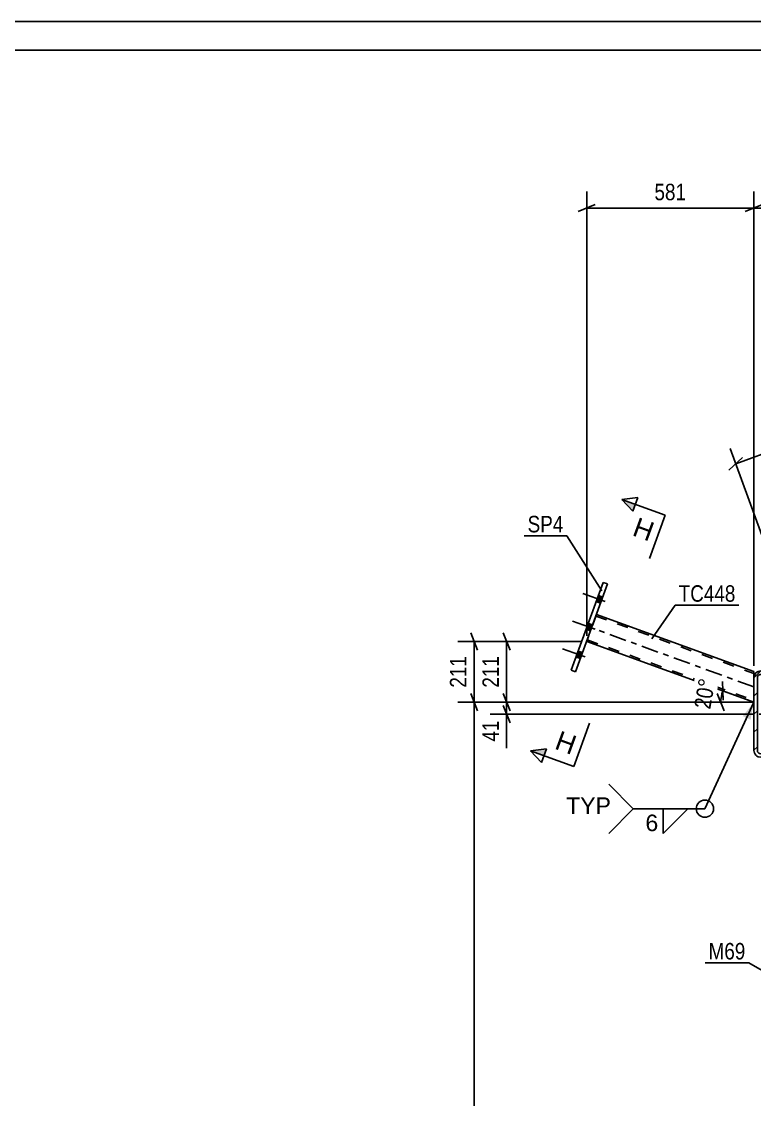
# Model space of a CAD drawing. Header units: millimetres. Extents: x -107 to 1082, y -577 to 264.
# Drawn here: x 684.7 to 812, y 76.2 to 263.5 of the extents above; entities that cross this region are included whole.
import ezdxf

# ---------------------------------------------------------------- set-up
doc = ezdxf.new("R2010")
doc.units = ezdxf.units.MM
doc.linetypes.add('DXK_LINE_DOT2', pattern=[3.9198, 1.9599, -1.9599])
doc.linetypes.add('DXK_LINE_DOT3', pattern=[5.9187, 2.979, -0.9799, 0.9799, -0.9799])
doc.styles.add('Arial', font='ARIAL.TTF', dxfattribs={"height": 0.2})
doc.styles.add('Arial Narrow', font='ARIALN.TTF', dxfattribs={"height": 0.2})

# ---------------------------------------------------------------- blocks, each defined once
blk = doc.blocks.new('Unknown-389677451-1162')
at = {"color": 5, "linetype": 'Continuous'}
for p, q in [((1081.77, 263.53), (-107.23, 263.53)), ((1076.77, 258.53), (-102.23, 258.53))]:
    blk.add_line(p, q, dxfattribs=at)
blk = doc.blocks.new('Part-389677451-16906 - 16876')
at = {"color": 7, "linetype": 'DXK_LINE_DOT2'}
for p, q in [((784.55, 160.49), (782.84, 155.79)), ((784.44, 160.21), (811.88, 150.22)), ((782.94, 156.07), (811.88, 145.54)), ((811.88, 150.36), (811.88, 150.54)), ((811.88, 145.22), (811.88, 149.46))]:
    blk.add_line(p, q, dxfattribs=at)
at = {"color": 2, "linetype": 'Continuous'}
for p, q in [((784.55, 160.49), (811.88, 150.54)), ((782.84, 155.79), (811.88, 145.22)), ((811.88, 150.54), (811.88, 150.49)), ((811.88, 150.49), (811.88, 150.36)), ((811.88, 150.36), (811.88, 149.46))]:
    blk.add_line(p, q, dxfattribs=at)
at = {"color": 7, "linetype": 'DXK_LINE_DOT3'}
blk.add_line((811.88, 147.88), (783.69, 158.14), dxfattribs=at)
blk = doc.blocks.new('Part-389677451-16936 - 16876')
at = {"color": 2, "linetype": 'Continuous'}
for p, q in [((785.72, 166.05), (780.16, 150.78)), ((780.91, 150.51), (786.47, 165.78)), ((785.72, 166.05), (786.47, 165.78)), ((780.16, 150.78), (780.91, 150.51))]:
    blk.add_line(p, q, dxfattribs=at)
blk = doc.blocks.new('Part-389677451-16979 - 16876')
at = {"linetype": 'Continuous'}
h = blk.add_hatch(dxfattribs=at)
h.set_pattern_fill('', scale=0.7, style=0, pattern_type=0)
h.set_pattern_definition([(45, (811.8751, 136.8642), (-1.57154, 1.57154), [])])
h.paths.add_polyline_path([(811.88, 149.46), (811.88, 136.86), (811.97, 136.4), (812.23, 136.02), (812.62, 135.76), (813.08, 135.66), (820.68, 135.66), (821.13, 135.76), (821.52, 136.02), (821.78, 136.4), (821.88, 136.86), (821.88, 149.46), (821.78, 149.92), (821.52, 150.31), (821.13, 150.57), (820.68, 150.66), (813.08, 150.66), (812.62, 150.57), (812.23, 150.31), (811.97, 149.92)])
h.paths.add_polyline_path([(812.65, 149.89), (812.85, 150.02), (813.08, 150.06), (820.68, 150.06), (820.9, 150.02), (821.1, 149.89), (821.23, 149.69), (821.28, 149.46), (821.28, 136.86), (821.23, 136.63), (821.1, 136.44), (820.9, 136.31), (820.68, 136.26), (813.08, 136.26), (812.85, 136.31), (812.65, 136.44), (812.52, 136.63), (812.48, 136.86), (812.48, 149.46), (812.52, 149.69)])
at = {"color": 7, "linetype": 'DXK_LINE_DOT3'}
for p, q in [((816.88, 133.16), (816.88, 153.16)), ((806.88, 143.16), (826.88, 143.16))]:
    blk.add_line(p, q, dxfattribs=at)
at = {"color": 2, "linetype": 'Continuous'}
for p, q in [((811.97, 149.92), (811.88, 149.46)), ((813.08, 150.66), (812.62, 150.57)), ((812.85, 150.02), (813.08, 150.06)), ((813.08, 150.66), (820.68, 150.66)), ((813.08, 150.06), (820.68, 150.06)), ((821.13, 150.57), (820.68, 150.66)), ((820.68, 150.06), (820.9, 150.02)), ((821.88, 149.46), (821.78, 149.92)), ((811.88, 136.86), (811.88, 149.46)), ((812.48, 149.46), (812.52, 149.69)), ((812.48, 136.86), (812.48, 149.46)), ((821.23, 149.69), (821.28, 149.46)), ((821.28, 136.86), (821.28, 149.46)), ((821.88, 136.86), (821.88, 149.46)), ((811.88, 136.86), (811.97, 136.4)), ((812.52, 136.63), (812.48, 136.86)), ((821.28, 136.86), (821.23, 136.63)), ((821.78, 136.4), (821.88, 136.86)), ((812.62, 135.76), (813.08, 135.66)), ((813.08, 136.26), (812.85, 136.31)), ((813.08, 136.26), (820.68, 136.26)), ((813.08, 135.66), (820.68, 135.66)), ((820.9, 136.31), (820.68, 136.26)), ((820.68, 135.66), (821.13, 135.76))]:
    blk.add_line(p, q, dxfattribs=at)
for centre, radius, start, end in [((813.08, 149.46), 1.2, 112.5, 157.5), ((813.08, 149.46), 0.6, 112.5, 157.5), ((820.68, 149.46), 0.6, 22.5, 67.5), ((820.68, 149.46), 1.2, 22.5, 67.5), ((813.08, 136.86), 1.2, 202.5, 247.5), ((813.08, 136.86), 0.6, 202.5, 247.5), ((820.68, 136.86), 0.6, 292.5, 337.5), ((820.68, 136.86), 1.2, 292.5, 337.5)]:
    blk.add_arc(centre, radius, start, end, dxfattribs=at)
blk = doc.blocks.new('Bolt-389677451-17044 - 16876')
at = {"linetype": 'Continuous'}
for points in [[(785.26, 162.44), (785.63, 163.47), (784.88, 163.75), (784.51, 162.71)], [(785.26, 162.44), (785.63, 163.47), (784.88, 163.75), (784.51, 162.71)], [(785.26, 162.44), (785.63, 163.47), (784.88, 163.75), (784.51, 162.71)], [(783.5, 157.62), (783.88, 158.66), (783.13, 158.93), (782.75, 157.9)], [(783.5, 157.62), (783.88, 158.66), (783.13, 158.93), (782.75, 157.9)], [(781.75, 152.81), (782.13, 153.84), (781.38, 154.11), (781, 153.08)], [(781.75, 152.81), (782.13, 153.84), (781.38, 154.11), (781, 153.08)], [(781.75, 152.81), (782.13, 153.84), (781.38, 154.11), (781, 153.08)]]:
    blk.add_hatch(color=1, dxfattribs=at).paths.add_polyline_path(points)
at = {"color": 1, "linetype": 'Continuous'}
for p, q in [((786.06, 162.73), (782.16, 164.15)), ((786.06, 162.73), (782.16, 164.15)), ((786.06, 162.73), (782.16, 164.15)), ((785.63, 163.47), (784.88, 163.75)), ((785.63, 163.47), (784.88, 163.75)), ((785.63, 163.47), (784.88, 163.75)), ((785.26, 162.44), (784.51, 162.71)), ((785.26, 162.44), (784.51, 162.71)), ((785.26, 162.44), (784.51, 162.71)), ((784.3, 157.92), (780.4, 159.34)), ((784.3, 157.92), (780.4, 159.34)), ((783.5, 157.62), (782.75, 157.9)), ((783.5, 157.62), (782.75, 157.9)), ((783.88, 158.66), (783.13, 158.93)), ((783.88, 158.66), (783.13, 158.93)), ((782.55, 153.1), (778.65, 154.52)), ((782.55, 153.1), (778.65, 154.52)), ((782.55, 153.1), (778.65, 154.52)), ((782.13, 153.84), (781.38, 154.11)), ((782.13, 153.84), (781.38, 154.11)), ((782.13, 153.84), (781.38, 154.11)), ((781.75, 152.81), (781, 153.08)), ((781.75, 152.81), (781, 153.08)), ((781.75, 152.81), (781, 153.08))]:
    blk.add_line(p, q, dxfattribs=at)
blk = doc.blocks.new('AngleDimension-389677451-22462 - 16876')
at = {"color": 7, "linetype": 'Continuous'}
for p, q in [((806.43, 148.8), (806.53, 145.57)), ((806.73, 143.72), (805.53, 146.72)), ((806.48, 147.19), (811.88, 145.22)), ((810.88, 145.22), (806.13, 145.22)), ((806.13, 145.22), (811.88, 145.22))]:
    blk.add_line(p, q, dxfattribs=at)
blk.add_arc((811.88, 145.22), 5.74, 160, 180, dxfattribs=at)
at = {"color": 0}
blk.add_wipeout([(805.9, 149.56), (801.76, 150.28), (800.64, 143.92), (804.77, 143.19)], dxfattribs=at)
at = {"color": 3, "style": 'Arial Narrow'}
blk.add_text('20°', height=2.863, rotation=80.0021, dxfattribs=at).set_placement((804.29, 143.89))
blk = doc.blocks.new('StraightDimension-389677451-29564 - 16876')
at = {"color": 7, "linetype": 'Continuous'}
for p, q in [((781.84, 155.79), (766.09, 155.79)), ((768.34, 157.29), (769.54, 154.29)), ((768.94, 145.22), (768.94, 155.79)), ((769.54, 143.72), (768.34, 146.72)), ((810.88, 145.22), (766.09, 145.22))]:
    blk.add_line(p, q, dxfattribs=at)
at = {"color": 0}
blk.add_wipeout([(768.19, 153.85), (763.99, 153.85), (763.99, 147.16), (768.19, 147.16)], dxfattribs=at)
at = {"color": 3, "style": 'Arial Narrow'}
blk.add_text('211', height=2.863, rotation=90.0002, dxfattribs=at).set_placement((767.59, 147.76))
blk = doc.blocks.new('StraightDimension-389677451-29565 - 16876')
at = {"color": 7, "linetype": 'Continuous'}
for p, q in [((768.34, 146.72), (769.54, 143.72)), ((810.88, 145.22), (766.09, 145.22)), ((769.54, 141.66), (768.34, 144.66)), ((768.94, 143.16), (768.94, 145.22)), ((810.88, 143.16), (766.09, 143.16))]:
    blk.add_line(p, q, dxfattribs=at)
at = {"color": 0}
blk.add_wipeout([(768.19, 142.64), (763.99, 142.64), (763.99, 137.78), (768.19, 137.78)], dxfattribs=at)
at = {"color": 7, "linetype": 'Continuous'}
blk.add_line((768.94, 143.16), (768.94, 137.26), dxfattribs=at)
blk.add_line((768.94, 143.16), (768.94, 137.26), dxfattribs=at)
at = {"color": 3, "style": 'Arial Narrow'}
blk.add_text('41', height=2.863, rotation=90.0002, dxfattribs=at).set_placement((767.59, 138.38))
blk = doc.blocks.new('StraightDimension-389677451-29722 - 16876')
at = {"color": 7, "linetype": 'Continuous'}
for p, q in [((811.88, 151.54), (811.88, 233.97)), ((821.88, 151.52), (821.88, 233.97)), ((810.38, 230.52), (813.38, 231.72)), ((811.88, 231.12), (821.88, 231.12)), ((823.38, 231.72), (820.38, 230.52))]:
    blk.add_line(p, q, dxfattribs=at)
at = {"color": 0}
blk.add_wipeout([(820.22, 231.87), (820.22, 236.07), (813.53, 236.07), (813.53, 231.87)], dxfattribs=at)
at = {"color": 3, "style": 'Arial Narrow'}
blk.add_text('200', height=2.863, dxfattribs=at).set_placement((814.13, 232.47))
blk = doc.blocks.new('StraightDimension-389677451-29723 - 16876')
at = {"color": 7, "linetype": 'Continuous'}
for p, q in [((782.84, 156.79), (782.84, 233.97)), ((811.88, 151.54), (811.88, 233.97)), ((784.34, 231.72), (781.34, 230.52)), ((782.84, 231.12), (811.88, 231.12)), ((810.38, 230.52), (813.38, 231.72))]:
    blk.add_line(p, q, dxfattribs=at)
at = {"color": 0}
blk.add_wipeout([(800.7, 231.87), (800.7, 236.07), (794.01, 236.07), (794.01, 231.87)], dxfattribs=at)
at = {"color": 3, "style": 'Arial Narrow'}
blk.add_text('581', height=2.863, dxfattribs=at).set_placement((794.61, 232.47))
blk = doc.blocks.new('StraightDimension-389677451-32865 - 16876')
at = {"color": 7, "linetype": 'Continuous'}
for p, q in [((781.84, 155.79), (760.44, 155.79)), ((762.69, 157.29), (763.89, 154.29)), ((763.29, 145.22), (763.29, 155.79)), ((763.89, 143.72), (762.69, 146.72)), ((810.88, 145.22), (760.44, 145.22))]:
    blk.add_line(p, q, dxfattribs=at)
at = {"color": 0}
blk.add_wipeout([(762.54, 153.85), (758.34, 153.85), (758.34, 147.16), (762.54, 147.16)], dxfattribs=at)
at = {"color": 3, "style": 'Arial Narrow'}
blk.add_text('211', height=2.863, rotation=90.0002, dxfattribs=at).set_placement((761.94, 147.76))
blk = doc.blocks.new('StraightDimension-389677451-32866 - 16876')
at = {"color": 7, "linetype": 'Continuous'}
for p, q in [((763.89, 143.72), (762.69, 146.72)), ((810.88, 145.22), (760.44, 145.22)), ((763.29, -17.92), (763.29, 145.22)), ((762.69, -16.42), (763.89, -19.42)), ((796.78, -17.92), (760.44, -17.92))]:
    blk.add_line(p, q, dxfattribs=at)
at = {"color": 0}
blk.add_wipeout([(762.54, 67.91), (758.34, 67.91), (758.34, 59.39), (762.54, 59.39)], dxfattribs=at)
at = {"color": 3, "style": 'Arial Narrow'}
blk.add_text('3263', height=2.863, rotation=90.0002, dxfattribs=at).set_placement((761.94, 59.99))
blk = doc.blocks.new('StraightDimension-389677451-38496 - 16876')
at = {"color": 7, "linetype": 'Continuous'}
for p, q in [((848.4, 182.01), (841.29, 201.54)), ((808.73, 186.66), (842.27, 198.87)), ((841.06, 197.79), (843.47, 199.94)), ((821.53, 151.48), (807.75, 189.34)), ((809.93, 187.74), (807.53, 185.58))]:
    blk.add_line(p, q, dxfattribs=at)
at = {"color": 0}
blk.add_wipeout([(828.38, 194.61), (826.95, 198.56), (820.66, 196.27), (822.1, 192.32)], dxfattribs=at)
at = {"color": 3, "style": 'Arial Narrow'}
blk.add_text('714', height=2.863, rotation=20.002, dxfattribs=at).set_placement((822.46, 193.09))
blk = doc.blocks.new('WeldMark-389677451-38816 - 16876')
at = {"linetype": 'Continuous'}
blk.add_hatch(color=30, dxfattribs=at).paths.add_polyline_path([(809.94, 142.81), (811.88, 145.22), (811.3, 142.18)])
at = {"color": 30, "linetype": 'Continuous'}
blk.add_line((811.88, 145.22), (803.37, 126.72), dxfattribs=at)
at = {"color": 3, "linetype": 'Continuous'}
for q in [(786.66, 131), (786.66, 122.43)]:
    blk.add_line((790.94, 126.72), q, dxfattribs=at)
for start, end in [(90, 270), (270, 90)]:
    blk.add_arc((803.37, 126.72), 1.5, start, end, dxfattribs=at)
at = {"color": 0}
blk.add_wipeout([(795.47, 122.62), (795.47, 126.02), (792.84, 126.02), (792.84, 122.62)], dxfattribs=at)
at = {"color": 30, "linetype": 'Continuous'}
blk.add_line((790.94, 126.72), (803.37, 126.72), dxfattribs=at)
at = {"color": 3, "linetype": 'Continuous'}
for p, q in [((796.12, 126.72), (800.41, 126.72)), ((800.41, 126.72), (796.12, 122.43)), ((796.12, 122.43), (796.12, 126.72))]:
    blk.add_line(p, q, dxfattribs=at)
at = {"color": 3, "style": 'Arial'}
blk.add_text('6', height=2.87, dxfattribs=at).set_placement((793.04, 122.82))
at = {"color": 0, "linetype": 'Continuous'}
blk.add_wipeout([(787.04, 125.82), (787.04, 128.82), (779.27, 128.82), (779.27, 125.82)], dxfattribs=at)
blk.add_wipeout([(787.04, 125.82), (787.04, 128.82), (779.27, 128.82), (779.27, 125.82)], dxfattribs=at)
at = {"color": 3, "linetype": 'Continuous', "style": 'Arial'}
blk.add_text('TYP', height=2.865, dxfattribs=at).set_placement((779.27, 125.82))
blk = doc.blocks.new('Mark-389677451-21789 - 16876')
at = {"color": 0}
blk.add_wipeout([(778.79, 174.75), (778.79, 177.75), (772.58, 177.75), (772.58, 174.75)], dxfattribs=at)
blk.add_wipeout([(778.79, 174.75), (778.79, 177.75), (772.58, 177.75), (772.58, 174.75)], dxfattribs=at)
at = {"color": 30, "linetype": 'Continuous'}
for p in [(771.98, 174.15), (785.47, 164.57)]:
    blk.add_line(p, (779.39, 174.15), dxfattribs=at)
at = {"color": 3, "style": 'Arial Narrow'}
blk.add_text('SP4', height=2.863, dxfattribs=at).set_placement((772.58, 174.75))
blk = doc.blocks.new('Mark-389677451-21768 - 16876')
at = {"color": 0}
blk.add_wipeout([(810.4, 100.52), (810.4, 103.52), (804.01, 103.52), (804.01, 100.52)], dxfattribs=at)
blk.add_wipeout([(810.4, 100.52), (810.4, 103.52), (804.01, 103.52), (804.01, 100.52)], dxfattribs=at)
at = {"color": 30, "linetype": 'Continuous'}
for p in [(803.41, 99.92), (815.33, 97.42)]:
    blk.add_line(p, (811, 99.92), dxfattribs=at)
at = {"color": 3, "style": 'Arial Narrow'}
blk.add_text('M69', height=2.863, dxfattribs=at).set_placement((804.01, 100.52))
blk = doc.blocks.new('Mark-389677451-21774 - 16876')
at = {"color": 0}
blk.add_wipeout([(808.69, 162.69), (808.69, 165.69), (798.82, 165.69), (798.82, 162.69)], dxfattribs=at)
blk.add_wipeout([(808.69, 162.69), (808.69, 165.69), (798.82, 165.69), (798.82, 162.69)], dxfattribs=at)
at = {"color": 30, "linetype": 'Continuous'}
for p, q in [((794.16, 156.25), (798.22, 162.09)), ((798.22, 162.09), (809.29, 162.09))]:
    blk.add_line(p, q, dxfattribs=at)
at = {"color": 3, "style": 'Arial Narrow'}
blk.add_text('TC448', height=2.863, dxfattribs=at).set_placement((798.82, 162.69))
blk = doc.blocks.new('SectionMark-389677451-23557 - 16876')
at = {"linetype": 'Continuous'}
blk.add_hatch(color=6, dxfattribs=at).paths.add_polyline_path([(775.84, 137.11), (775.42, 135.94), (773.07, 136.79)])
at = {"color": 6, "linetype": 'Continuous'}
for p, q in [((788.96, 180.46), (791.74, 180.78)), ((773.07, 136.79), (775.84, 137.11)), ((774.99, 134.76), (773.07, 136.79)), ((775.84, 137.11), (774.99, 134.76))]:
    blk.add_line(p, q, dxfattribs=at)
at = {"color": 0, "linetype": 'Continuous'}
for points in [[(793.74, 173.13), (794.94, 176.42), (791.77, 177.57), (790.58, 174.29)], [(780.24, 136.04), (781.44, 139.33), (778.27, 140.48), (777.08, 137.2)]]:
    blk.add_wipeout(points, dxfattribs=at)
at = {"linetype": 'Continuous'}
blk.add_hatch(color=6, dxfattribs=at).paths.add_polyline_path([(791.31, 179.61), (790.88, 178.43), (788.96, 180.46)])
at = {"color": 6, "linetype": 'Continuous'}
for p, q in [((796.48, 177.72), (788.96, 180.46)), ((788.96, 180.46), (790.88, 178.43)), ((790.88, 178.43), (791.74, 180.78)), ((796.48, 177.72), (793.74, 170.21)), ((780.59, 134.06), (783.32, 141.57)), ((780.59, 134.06), (773.07, 136.79))]:
    blk.add_line(p, q, dxfattribs=at)
at = {"color": 3, "linetype": 'Continuous', "style": 'Arial'}
for p in [(790.58, 174.29), (777.08, 137.2)]:
    blk.add_text('H', height=3.34, rotation=-20.002, dxfattribs=at).set_placement(p)

msp = doc.modelspace()

# ---------------------------------------------------------------- block references
for name in ['Unknown-389677451-1162', 'Part-389677451-16936 - 16876', 'Bolt-389677451-17044 - 16876', 'Part-389677451-16906 - 16876', 'Part-389677451-16979 - 16876']:
    msp.add_blockref(name, (0, 0))

# ---------------------------------------------------------------- next in the draw order: block references
msp.add_blockref('AngleDimension-389677451-22462 - 16876', (0, 0))

# ---------------------------------------------------------------- next in the draw order: block references
msp.add_blockref('StraightDimension-389677451-29564 - 16876', (0, 0))

# ---------------------------------------------------------------- next in the draw order: block references
for name in ['StraightDimension-389677451-29722 - 16876', 'StraightDimension-389677451-29565 - 16876']:
    msp.add_blockref(name, (0, 0))

# ---------------------------------------------------------------- next in the draw order: block references
msp.add_blockref('StraightDimension-389677451-29723 - 16876', (0, 0))

# ---------------------------------------------------------------- next in the draw order: block references
for name in ['Mark-389677451-21789 - 16876', 'StraightDimension-389677451-32865 - 16876']:
    msp.add_blockref(name, (0, 0))

# ---------------------------------------------------------------- next in the draw order: block references
for name in ['StraightDimension-389677451-38496 - 16876', 'StraightDimension-389677451-32866 - 16876']:
    msp.add_blockref(name, (0, 0))

# ---------------------------------------------------------------- next in the draw order: block references
for name in ['Mark-389677451-21774 - 16876', 'WeldMark-389677451-38816 - 16876', 'Mark-389677451-21768 - 16876']:
    msp.add_blockref(name, (0, 0))

# ---------------------------------------------------------------- next in the draw order: block references
msp.add_blockref('SectionMark-389677451-23557 - 16876', (0, 0))

doc.saveas('drawing.dxf')
